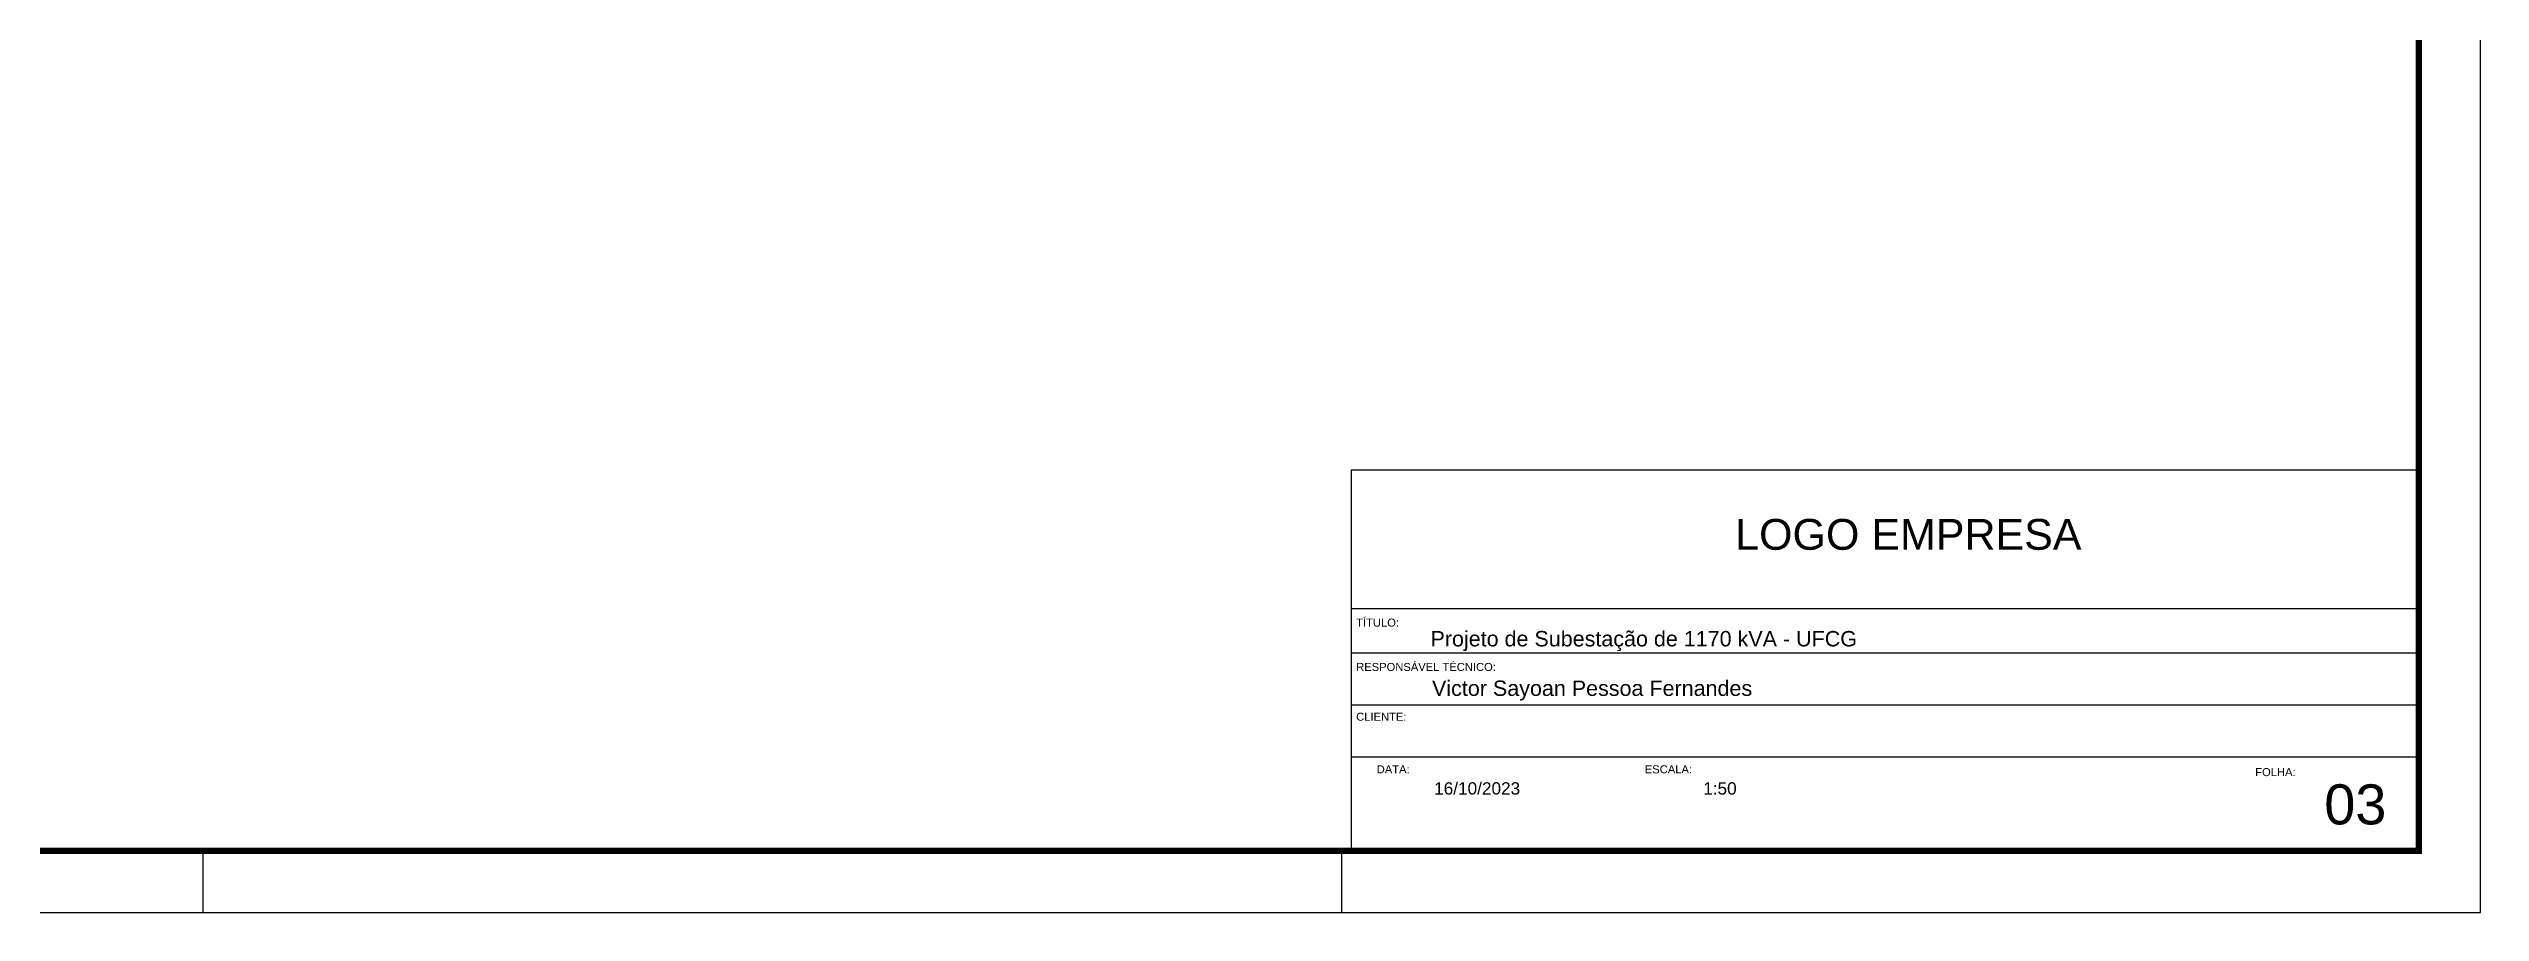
# Model space of a CAD drawing. Header units: metres. Extents: x 4188.7 to 4272.1, y 2012.8 to 2020.9.
# Drawn here: x 4216.59 to 4224.17, y 2012.8 to 2015.49 of the extents above; entities that cross this region are included whole.
import ezdxf

# ---------------------------------------------------------------- set-up
doc = ezdxf.new("R2010")
doc.units = ezdxf.units.M
doc.layers.add('ARQ-FOLHA', color=7, linetype='Continuous')
doc.styles.add('arial', font='arial.ttf')

# ---------------------------------------------------------------- blocks, each defined once
blk = doc.blocks.new('FOLHA A2')
at = {"layer": 'ARQ-FOLHA'}
for p, q in [((594, -420), (594, 0)), ((224, -420), (224, -410)), ((409, -420), (409, -410)), ((0, -420), (594, -420))]:
    blk.add_line(p, q, dxfattribs=at)
at = {"layer": 'ARQ-FOLHA', "const_width": 1}
blk.add_lwpolyline([(25, -410), (584, -410), (584, -10), (25, -10), (25, -410)], dxfattribs=at)

msp = doc.modelspace()

# ---------------------------------------------------------------- linework, layer by layer
at = {"layer": 'ARQ-FOLHA'}
for p, q in [((4223.97445, 2014.17669), (4220.64918, 2014.17669)), ((4220.64918, 2014.17669), (4220.64918, 2012.99227)), ((4223.97445, 2013.7457), (4220.64918, 2013.7457)), ((4220.64918, 2013.62788), (4220.64918, 2013.62788)), ((4223.97445, 2013.60771), (4220.64918, 2013.60771)), ((4220.64918, 2013.44677), (4220.64918, 2013.44677)), ((4223.97445, 2013.44576), (4220.64918, 2013.44576)), ((4223.97445, 2013.28381), (4220.64918, 2013.28381))]:
    msp.add_line(p, q, dxfattribs=at)

# ---------------------------------------------------------------- block references
at = {"layer": 'ARQ-FOLHA', "xscale": 0.01916579205580684, "yscale": 0.01916579205580684, "zscale": 0.01916579205580684}
msp.add_blockref('FOLHA A2', (4212.78163, 2020.85025), dxfattribs=at)

# ---------------------------------------------------------------- texts
at = {"layer": 'ARQ-FOLHA', "style": 'arial'}
for s, height, p in [('LOGO EMPRESA', 0.095829, (4221.84546, 2013.92936)), ('TÍTULO:', 0.024916, (4220.66515, 2013.69012)), ('Projeto de Subestação de 1170 kVA - UFCG', 0.0479145, (4220.89662, 2013.62851)), ('RESPONSÁVEL TÉCNICO:', 0.0249155, (4220.66515, 2013.55213)), ('Victor Sayoan Pessoa Fernandes', 0.0479145, (4220.90132, 2013.47441)), ('CLIENTE:', 0.024916, (4220.66515, 2013.39713)), ('DATA:', 0.024916, (4220.72916, 2013.23342)), ('ESCALA:', 0.024916, (4221.56399, 2013.23342)), ('FOLHA:', 0.024916, (4223.46505, 2013.22473)), ('16/10/2023', 0.038332, (4220.90794, 2013.16723)), ('1:50', 0.038332, (4221.74589, 2013.16723))]:
    msp.add_text(s, height=height, dxfattribs=at).set_placement(p)
msp.add_attdef('03', (4223.68002, 2013.0744), '01', height=0.124578, dxfattribs=at)

doc.saveas('drawing.dxf')
